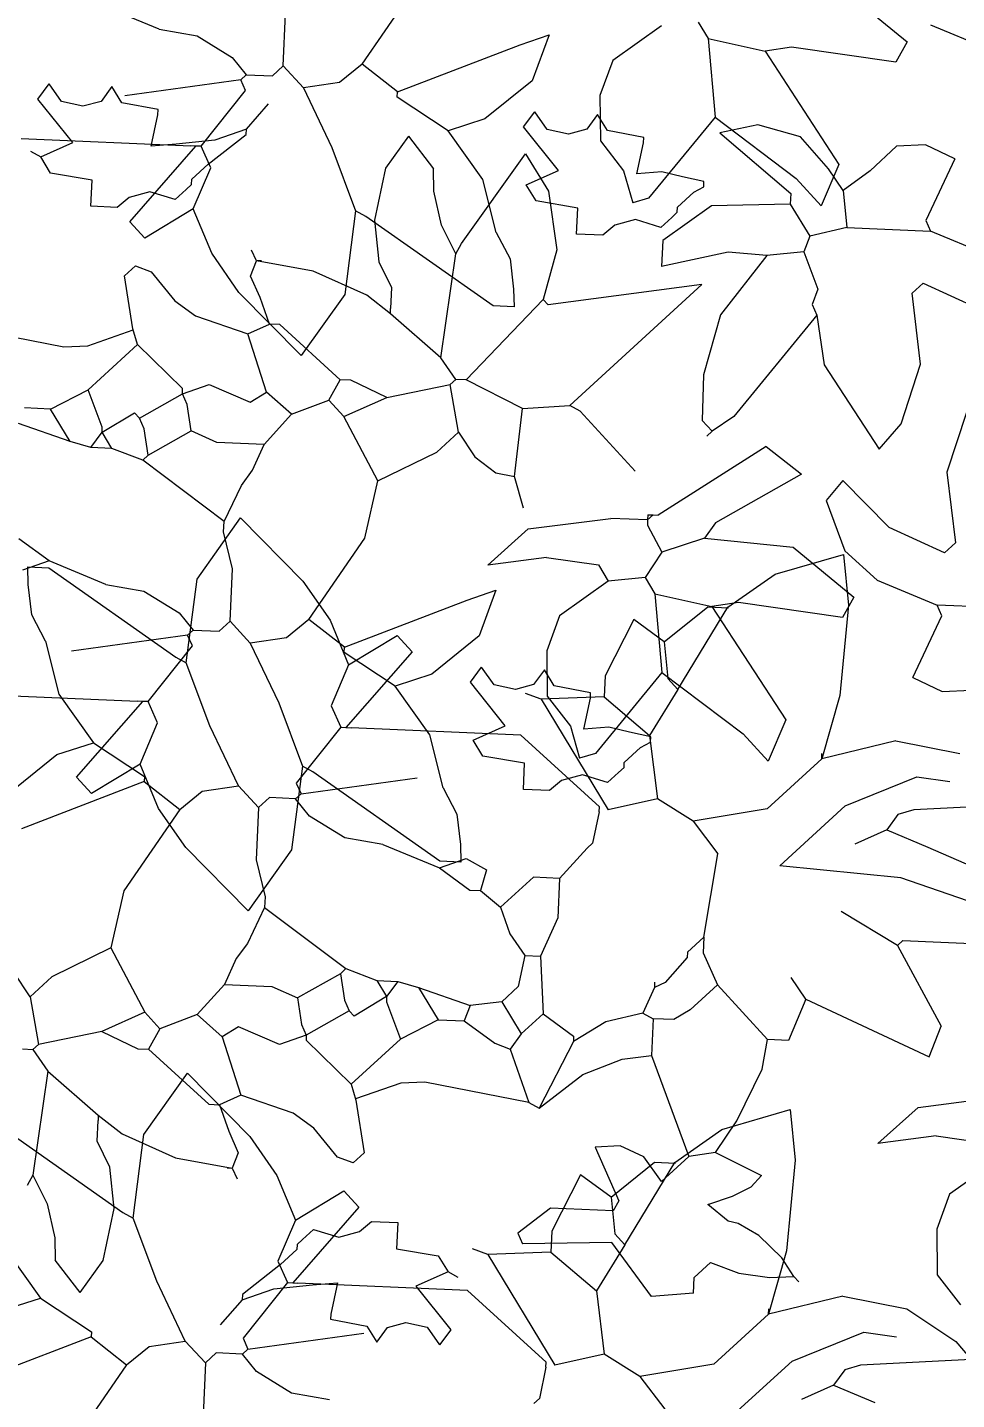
# Model space of a CAD drawing. Header units: centimetres. Extents: x 5667 to 17750, y 274 to 6203.
# Drawn here: x 5809.3 to 5866, y 4581.5 to 4665.2 of the extents above; entities that cross this region are included whole.
import ezdxf

# ---------------------------------------------------------------- set-up
doc = ezdxf.new("R2010")
doc.units = ezdxf.units.CM
doc.header["$MEASUREMENT"] = 0
doc.layers.get('0').update_dxf_attribs({"lineweight": 18})
doc.layers.add('G-ANNO-DIM', color=3, linetype='Continuous', lineweight=9)
doc.layers.add('G-HEDGE', color=104, linetype='Continuous', lineweight=9)
doc.styles.add('ARIAL', font='arial.ttf')
doc.dimstyles.new('TICK_36', dxfattribs={"dimtxt": 10, "dimasz": 3.6, "dimexe": 1.8, "dimexo": 1.2, "dimgap": 1.8, "dimtad": 0, "dimdec": 0, "dimzin": 0, "dimdsep": 46, "dimtxsty": 'ARIAL', "dimblk": 'OBLIQUE', "dimcen": 1.8, "dimdle": 1.8, "dimclrd": 256, "dimclrt": 256, "dimadec": 0, "dimazin": 0, "dimtfac": 1, "dimtdec": 0, "dimtmove": 1, "dimatfit": 3, "dimldrblk": 'OPEN90', "dimfxl": 1, "dimtolj": 1, "dimtzin": 0, "dimarcsym": 0})

# ---------------------------------------------------------------- blocks, each defined once
blk = doc.blocks.new('_Oblique')
at = {"color": 0, "linetype": 'ByBlock', "lineweight": -2}
blk.add_line((-0.5, -0.5), (0.5, 0.5), dxfattribs=at)
blk = doc.blocks.new('*D33')
at = {"layer": 'Defpoints', "color": 0, "transparency": 16777216}
for p in [(6061.601, 4710.484), (5687.774, 4485.199), (6061.11, 4485.199)]:
    blk.add_point(p, dxfattribs=at)
at = {"layer": 'G-ANNO-DIM', "lineweight": -2, "transparency": 16777216}
for p, q in [((5687.774, 4712.284), (5687.774, 4610.812)), ((5687.774, 4483.399), (5687.774, 4584.872))]:
    blk.add_line(p, q, dxfattribs=at)
at = {"layer": 'G-ANNO-DIM', "color": 0, "lineweight": -2, "transparency": 16777216}
for p, q in [((6060.401, 4710.484), (5685.974, 4710.484)), ((6059.91, 4485.199), (5685.974, 4485.199))]:
    blk.add_line(p, q, dxfattribs=at)
at = {"layer": 'G-ANNO-DIM', "lineweight": -2, "transparency": 16777216, "xscale": 3.6, "yscale": 3.6, "zscale": 3.6}
for p, rotation in [((5687.774, 4710.484), 90), ((5687.774, 4485.199), 270)]:
    blk.add_blockref('_Oblique', p, dxfattribs=dict(at, rotation=rotation))
at = {"layer": 'G-ANNO-DIM', "transparency": 16777216, "insert": (5687.774, 4597.842), "char_height": 10, "attachment_point": 5, "rotation": 90, "style": 'ARIAL'}
blk.add_mtext('\\A1;225', dxfattribs=at)
blk = doc.blocks.new('_Open90')
at = {"color": 0, "linetype": 'ByBlock', "lineweight": -2}
for p, q in [((-0.5, 0.5), (0, 0)), ((0, 0), (-1, 0)), ((0, 0), (-0.5, -0.5))]:
    blk.add_line(p, q, dxfattribs=at)
blk = doc.blocks.new('*D34')
at = {"layer": 'Defpoints', "color": 0, "transparency": 16777216}
for p in [(5716.472, 4695.199), (6061.568, 4695.199), (6061.11, 4485.199)]:
    blk.add_point(p, dxfattribs=at)
at = {"layer": 'G-ANNO-DIM', "lineweight": -2, "transparency": 16777216}
for p, q in [((5716.472, 4696.999), (5716.472, 4603.114)), ((5716.472, 4483.399), (5716.472, 4577.284))]:
    blk.add_line(p, q, dxfattribs=at)
at = {"layer": 'G-ANNO-DIM', "color": 0, "lineweight": -2, "transparency": 16777216}
for p, q in [((6060.368, 4695.199), (5714.672, 4695.199)), ((6059.91, 4485.199), (5714.672, 4485.199))]:
    blk.add_line(p, q, dxfattribs=at)
at = {"layer": 'G-ANNO-DIM', "lineweight": -2, "transparency": 16777216, "xscale": 3.6, "yscale": 3.6, "zscale": 3.6}
for p, rotation in [((5716.472, 4695.199), 90), ((5716.472, 4485.199), 270)]:
    blk.add_blockref('_Oblique', p, dxfattribs=dict(at, rotation=rotation))
at = {"layer": 'G-ANNO-DIM', "transparency": 16777216, "insert": (5716.472, 4590.199), "char_height": 10, "attachment_point": 5, "rotation": 90, "style": 'ARIAL'}
blk.add_mtext('\\A1;210', dxfattribs=at)

msp = doc.modelspace()

# ---------------------------------------------------------------- linework, layer by layer
at = {"layer": 'G-HEDGE'}
for p, q in [((5829.728, 4662.94), (5833.141, 4667.904)), ((5859.252, 4667.342), (5862.955, 4664.304)), ((5817.356, 4665.076), (5813.903, 4666.506)), ((5824.929, 4662.829), (5825.068, 4666.019)), ((5850.223, 4665.499), (5850.819, 4664.514)), ((5817.356, 4665.076), (5819.675, 4664.67)), ((5819.675, 4664.67), (5821.819, 4663.346)), ((5839.367, 4664.117), (5841.126, 4664.733)), ((5841.126, 4664.733), (5840.104, 4661.934)), ((5847.976, 4665.277), (5845.007, 4663.169)), ((5864.373, 4665.343), (5868.017, 4663.817)), ((5831.892, 4661.247), (5839.367, 4664.117)), ((5850.819, 4664.514), (5854.3, 4663.723)), ((5850.819, 4664.514), (5851.248, 4659.701)), ((5855.909, 4663.972), (5854.3, 4663.723)), ((5854.3, 4663.723), (5858.793, 4656.815)), ((5862.262, 4663.056), (5855.909, 4663.972)), ((5862.955, 4664.304), (5862.262, 4663.056)), ((5821.819, 4663.346), (5822.668, 4662.289)), ((5829.728, 4662.94), (5828.358, 4661.831)), ((5831.892, 4661.247), (5829.728, 4662.94)), ((5845.007, 4663.169), (5844.232, 4661.03)), ((5822.335, 4661.983), (5822.668, 4662.289)), ((5822.668, 4662.289), (5824.263, 4662.219)), ((5824.263, 4662.219), (5824.929, 4662.829)), ((5826.15, 4661.497), (5824.929, 4662.829)), ((5809.972, 4660.806), (5810.651, 4661.736)), ((5811.413, 4660.658), (5810.651, 4661.736)), ((5814.479, 4661.569), (5813.816, 4660.668)), ((5815.076, 4660.584), (5814.479, 4661.569)), ((5822.335, 4661.983), (5815.261, 4661.013)), ((5819.921, 4657.933), (5822.626, 4661.331)), ((5822.626, 4661.331), (5822.335, 4661.983)), ((5828.358, 4661.831), (5826.15, 4661.497)), ((5826.15, 4661.497), (5827.891, 4657.854)), ((5831.878, 4660.928), (5831.892, 4661.247)), ((5840.104, 4661.934), (5837.213, 4659.6)), ((5812.093, 4658.157), (5809.972, 4660.806)), ((5812.711, 4660.373), (5811.413, 4660.658)), ((5813.816, 4660.668), (5812.711, 4660.373)), ((5817.294, 4660.168), (5815.076, 4660.584)), ((5822.676, 4658.974), (5824.021, 4660.513)), ((5834.984, 4658.875), (5831.878, 4660.928)), ((5844.232, 4661.03), (5844.258, 4658.261)), ((5816.878, 4657.948), (5817.281, 4659.848)), ((5817.281, 4659.848), (5817.294, 4660.168)), ((5837.213, 4659.6), (5834.984, 4658.875)), ((5839.576, 4659.11), (5840.255, 4660.039)), ((5841.017, 4658.961), (5840.255, 4660.039)), ((5844.083, 4659.872), (5843.42, 4658.971)), ((5844.68, 4658.887), (5844.083, 4659.872)), ((5851.248, 4659.701), (5847.197, 4654.763)), ((5851.248, 4659.701), (5856.2, 4655.969)), ((5822.676, 4658.974), (5820.756, 4658.306)), ((5822.662, 4658.655), (5822.676, 4658.974)), ((5837.092, 4655.907), (5834.984, 4658.875)), ((5841.697, 4656.46), (5839.576, 4659.11)), ((5842.315, 4658.676), (5841.017, 4658.961)), ((5843.42, 4658.971), (5842.315, 4658.676)), ((5846.898, 4658.471), (5844.68, 4658.887)), ((5853.847, 4659.236), (5851.542, 4658.756)), ((5851.542, 4658.756), (5855.855, 4655.053)), ((5856.457, 4658.508), (5853.847, 4659.236)), ((5808.948, 4658.412), (5819.283, 4657.961)), ((5810.137, 4657.283), (5812.093, 4658.157)), ((5815.565, 4653.329), (5819.602, 4657.947)), ((5818.398, 4658.066), (5816.878, 4657.948)), ((5820.756, 4658.306), (5818.398, 4658.066)), ((5819.602, 4657.947), (5819.283, 4657.961)), ((5819.921, 4657.933), (5819.602, 4657.947)), ((5820.504, 4656.63), (5819.921, 4657.933)), ((5820.346, 4656.838), (5822.662, 4658.655)), ((5832.565, 4658.543), (5831.165, 4656.594)), ((5832.565, 4658.543), (5834.077, 4656.56)), ((5844.258, 4658.261), (5845.672, 4656.428)), ((5846.482, 4656.251), (5846.885, 4658.151)), ((5846.885, 4658.151), (5846.898, 4658.471)), ((5858.158, 4656.55), (5856.457, 4658.508)), ((5862.303, 4657.945), (5860.709, 4656.438)), ((5864.068, 4658.022), (5862.303, 4657.945)), ((5865.856, 4657.173), (5864.068, 4658.022)), ((5809.513, 4657.631), (5810.137, 4657.283)), ((5810.734, 4656.298), (5810.137, 4657.283)), ((5827.891, 4657.854), (5829.338, 4654.007)), ((5835.796, 4652.01), (5839.686, 4657.483)), ((5839.686, 4657.483), (5841.095, 4655.188)), ((5865.856, 4657.173), (5864.094, 4653.414)), ((5813.272, 4655.868), (5810.734, 4656.298)), ((5819.347, 4655.923), (5820.346, 4656.838)), ((5819.435, 4654.119), (5820.504, 4656.63)), ((5831.165, 4656.594), (5830.481, 4653.42)), ((5834.107, 4655.207), (5834.077, 4656.56)), ((5839.741, 4655.586), (5841.697, 4656.46)), ((5845.672, 4656.428), (5846.226, 4654.486)), ((5848.002, 4656.369), (5846.482, 4656.251)), ((5849.269, 4656.064), (5848.002, 4656.369)), ((5858.793, 4656.815), (5857.724, 4654.304)), ((5859.059, 4655.232), (5858.158, 4656.55)), ((5860.709, 4656.438), (5859.059, 4655.232)), ((5813.202, 4654.273), (5813.272, 4655.868)), ((5819, 4655.299), (5819.333, 4655.604)), ((5819.333, 4655.604), (5819.347, 4655.923)), ((5837.91, 4652.674), (5837.092, 4655.907)), ((5840.338, 4654.601), (5839.741, 4655.586)), ((5850.566, 4655.78), (5849.269, 4656.064)), ((5849.95, 4655.141), (5850.552, 4655.461)), ((5850.552, 4655.461), (5850.566, 4655.78)), ((5856.2, 4655.969), (5857.724, 4654.304)), ((5815.526, 4654.816), (5814.797, 4654.203)), ((5816.797, 4655.161), (5815.526, 4654.816)), ((5818.335, 4654.689), (5816.797, 4655.161)), ((5819, 4655.299), (5818.335, 4654.689)), ((5834.563, 4653.128), (5834.107, 4655.207)), ((5842.876, 4654.171), (5840.338, 4654.601)), ((5841.095, 4655.188), (5841.595, 4651.62)), ((5847.197, 4654.763), (5846.226, 4654.486)), ((5848.951, 4654.226), (5849.95, 4655.141)), ((5855.855, 4655.053), (5855.827, 4654.414)), ((5859.059, 4655.232), (5859.281, 4652.986)), ((5814.797, 4654.203), (5813.202, 4654.273)), ((5819.435, 4654.119), (5816.481, 4652.33)), ((5820.565, 4651.408), (5819.435, 4654.119)), ((5829.338, 4654.007), (5828.675, 4648.901)), ((5829.963, 4653.66), (5829.338, 4654.007)), ((5842.806, 4652.576), (5842.876, 4654.171)), ((5851.028, 4654.304), (5848.059, 4652.196)), ((5848.604, 4653.602), (5848.937, 4653.907)), ((5848.937, 4653.907), (5848.951, 4654.226)), ((5855.827, 4654.414), (5851.028, 4654.304)), ((5855.827, 4654.414), (5857.02, 4652.445)), ((5816.481, 4652.33), (5815.565, 4653.329)), ((5837.714, 4648.209), (5829.963, 4653.66)), ((5830.481, 4653.42), (5830.753, 4650.892)), ((5835.45, 4651.385), (5834.563, 4653.128)), ((5845.13, 4653.119), (5844.401, 4652.507)), ((5846.401, 4653.464), (5845.13, 4653.119)), ((5847.939, 4652.992), (5846.401, 4653.464)), ((5848.604, 4653.602), (5847.939, 4652.992)), ((5859.281, 4652.986), (5857.02, 4652.445)), ((5859.281, 4652.986), (5864.384, 4652.763)), ((5864.094, 4653.414), (5864.384, 4652.763)), ((5835.45, 4651.385), (5835.796, 4652.01)), ((5837.91, 4652.674), (5838.75, 4651.076)), ((5844.401, 4652.507), (5842.806, 4652.576)), ((5848.059, 4652.196), (5847.99, 4650.601)), ((5857.02, 4652.445), (5856.659, 4651.502)), ((5868.028, 4651.238), (5864.384, 4652.763)), ((5822.222, 4649.029), (5820.565, 4651.408)), ((5823.285, 4650.957), (5822.995, 4651.609)), ((5834.533, 4645.033), (5835.45, 4651.385)), ((5841.595, 4651.62), (5840.761, 4648.597)), ((5852.041, 4651.473), (5847.99, 4650.601)), ((5854.412, 4651.28), (5851.581, 4647.65)), ((5854.412, 4651.28), (5852.041, 4651.473)), ((5856.659, 4651.502), (5854.412, 4651.28)), ((5856.659, 4651.502), (5857.518, 4649.227)), ((5815.255, 4650.029), (5815.92, 4650.639)), ((5815.92, 4650.639), (5816.863, 4650.278)), ((5822.925, 4650.014), (5823.285, 4650.957)), ((5823.604, 4650.943), (5823.285, 4650.957)), ((5826.742, 4650.323), (5823.285, 4650.957)), ((5830.753, 4650.892), (5831.524, 4649.319)), ((5838.75, 4651.076), (5838.962, 4649.222)), ((5815.753, 4646.811), (5815.255, 4650.029)), ((5816.863, 4650.278), (5818.309, 4648.517)), ((5823.507, 4648.71), (5822.925, 4650.014)), ((5830.009, 4648.865), (5826.742, 4650.323)), ((5863.927, 4649.586), (5863.26, 4648.977)), ((5863.927, 4649.587), (5867.302, 4648.04)), ((5826.017, 4645.173), (5822.222, 4649.029)), ((5824.076, 4647.087), (5823.507, 4648.71)), ((5828.675, 4648.901), (5826.017, 4645.173)), ((5831.455, 4647.724), (5830.009, 4648.865)), ((5831.524, 4649.319), (5831.469, 4648.044)), ((5838.962, 4649.222), (5838.991, 4648.153)), ((5850.434, 4649.499), (5841.067, 4648.264)), ((5842.397, 4642.133), (5850.434, 4649.499)), ((5857.518, 4649.227), (5857.158, 4648.284)), ((5863.779, 4644.658), (5863.26, 4648.977)), ((5818.309, 4648.517), (5819.58, 4647.604)), ((5831.455, 4647.724), (5831.469, 4648.044)), ((5836.073, 4643.687), (5840.761, 4648.597)), ((5838.991, 4648.153), (5837.714, 4648.209)), ((5841.067, 4648.264), (5840.761, 4648.597)), ((5857.158, 4648.284), (5857.449, 4647.632)), ((5819.58, 4647.604), (5822.772, 4646.505)), ((5822.772, 4646.505), (5824.076, 4647.087)), ((5824.714, 4647.059), (5824.076, 4647.087)), ((5828.403, 4643.702), (5824.714, 4647.059)), ((5834.533, 4645.033), (5831.455, 4647.724)), ((5851.581, 4647.65), (5850.541, 4644.005)), ((5857.449, 4647.632), (5852.385, 4641.46)), ((5857.449, 4647.631), (5857.906, 4644.606)), ((5805.212, 4646.95), (5811.551, 4645.715)), ((5813.003, 4645.774), (5815.775, 4646.74)), ((5816.031, 4645.84), (5815.753, 4646.811)), ((5823.895, 4642.94), (5822.772, 4646.505)), ((5811.551, 4645.715), (5813.003, 4645.774)), ((5813.035, 4643.094), (5816.031, 4645.84)), ((5818.791, 4643.163), (5816.031, 4645.84)), ((5835.435, 4643.715), (5834.533, 4645.033)), ((5857.906, 4644.606), (5861.248, 4639.475)), ((5862.594, 4641.015), (5863.779, 4644.658)), ((5827.709, 4642.454), (5828.403, 4643.702)), ((5829.04, 4643.675), (5828.403, 4643.702)), ((5831.232, 4642.62), (5829.04, 4643.675)), ((5835.102, 4643.41), (5835.435, 4643.715)), ((5836.073, 4643.687), (5835.435, 4643.715)), ((5839.512, 4641.94), (5836.073, 4643.687)), ((5850.541, 4644.005), (5850.457, 4641.225)), ((5810.746, 4641.915), (5813.035, 4643.094)), ((5813.895, 4640.819), (5813.035, 4643.094)), ((5816.155, 4641.36), (5818.777, 4642.844)), ((5818.777, 4642.844), (5820.399, 4643.412)), ((5818.777, 4642.844), (5818.791, 4643.163)), ((5819.068, 4642.192), (5818.777, 4642.844)), ((5820.399, 4643.412), (5822.91, 4642.343)), ((5822.91, 4642.343), (5823.895, 4642.94)), ((5825.435, 4641.595), (5823.895, 4642.94)), ((5831.232, 4642.62), (5835.102, 4643.41)), ((5835.614, 4640.511), (5835.102, 4643.41)), ((5810.746, 4641.915), (5809.151, 4641.984)), ((5819.317, 4640.582), (5819.068, 4642.192)), ((5825.435, 4641.595), (5827.709, 4642.454)), ((5828.624, 4641.456), (5827.709, 4642.454)), ((5828.624, 4641.456), (5831.232, 4642.62)), ((5839.512, 4641.94), (5842.397, 4642.133)), ((5843.022, 4641.787), (5842.397, 4642.133)), ((5811.939, 4639.945), (5810.746, 4641.915)), ((5813.881, 4640.5), (5815.85, 4641.692)), ((5815.85, 4641.692), (5816.155, 4641.36)), ((5816.446, 4640.708), (5816.155, 4641.36)), ((5823.756, 4639.75), (5825.435, 4641.595)), ((5830.69, 4637.53), (5828.624, 4641.456)), ((5839.013, 4637.806), (5839.512, 4641.94)), ((5846.378, 4638.124), (5843.022, 4641.787)), ((5850.457, 4641.225), (5851.068, 4640.558)), ((5852.385, 4641.46), (5851.068, 4640.558)), ((5866.566, 4641.71), (5865.381, 4638.067)), ((5811.939, 4639.945), (5808.79, 4641.041)), ((5813.201, 4639.571), (5813.881, 4640.5)), ((5813.881, 4640.5), (5813.895, 4640.819)), ((5814.476, 4639.515), (5813.881, 4640.5)), ((5816.696, 4639.099), (5816.446, 4640.708)), ((5816.696, 4639.099), (5819.317, 4640.582)), ((5820.885, 4639.875), (5819.317, 4640.582)), ((5834.283, 4639.291), (5835.614, 4640.511)), ((5835.614, 4640.511), (5836.605, 4639.006)), ((5851.068, 4640.558), (5850.735, 4640.254)), ((5861.249, 4639.476), (5862.594, 4641.015)), ((5813.201, 4639.571), (5811.939, 4639.945)), ((5814.476, 4639.515), (5813.201, 4639.571)), ((5816.363, 4638.793), (5814.476, 4639.515)), ((5823.756, 4639.75), (5820.885, 4639.875)), ((5823.048, 4638.183), (5823.756, 4639.75)), ((5854.361, 4639.631), (5847.787, 4635.444)), ((5854.361, 4639.631), (5856.525, 4637.939)), ((5816.363, 4638.793), (5816.696, 4639.099)), ((5821.314, 4635.062), (5816.363, 4638.793)), ((5830.69, 4637.53), (5834.283, 4639.291)), ((5836.605, 4639.006), (5837.884, 4638.028)), ((5822.369, 4637.253), (5823.048, 4638.183)), ((5837.884, 4638.028), (5839.013, 4637.806)), ((5839.567, 4635.864), (5839.013, 4637.806)), ((5856.525, 4637.939), (5851.281, 4634.971)), ((5865.381, 4638.067), (5865.9, 4633.748)), ((5821.314, 4635.062), (5822.369, 4637.253)), ((5829.9, 4634.049), (5830.69, 4637.53)), ((5859.034, 4637.564), (5858.021, 4636.33)), ((5861.858, 4634.684), (5859.034, 4637.564)), ((5858.021, 4636.33), (5859.154, 4633.265)), ((5847.148, 4635.471), (5847.134, 4635.152)), ((5847.467, 4635.457), (5847.134, 4635.152)), ((5847.148, 4635.471), (5847.467, 4635.457)), ((5847.467, 4635.457), (5847.787, 4635.444)), ((5819.671, 4631.544), (5822.328, 4635.272)), ((5821.287, 4634.424), (5821.314, 4635.062)), ((5822.328, 4635.272), (5826.123, 4631.416)), ((5837.403, 4632.405), (5839.847, 4634.605)), ((5839.847, 4634.605), (5844.902, 4635.249)), ((5847.134, 4635.152), (5844.902, 4635.249)), ((5847.134, 4635.152), (5847.121, 4634.833)), ((5847.121, 4634.833), (5848.008, 4633.196)), ((5851.281, 4634.971), (5850.602, 4634.042)), ((5865.233, 4633.138), (5861.858, 4634.684)), ((5810.662, 4632.65), (5808.803, 4634.01)), ((5821.827, 4632.164), (5821.287, 4634.424)), ((5826.487, 4629.084), (5829.9, 4634.049)), ((5850.602, 4634.042), (5848.008, 4633.196)), ((5850.602, 4634.042), (5856.011, 4633.487)), ((5865.233, 4633.139), (5865.9, 4633.748)), ((5840.962, 4632.865), (5837.403, 4632.405)), ((5840.962, 4632.865), (5844.138, 4632.406)), ((5848.008, 4633.196), (5846.981, 4631.643)), ((5854.909, 4631.853), (5859.071, 4633.055)), ((5856.011, 4633.487), (5859.714, 4630.449)), ((5859.071, 4633.055), (5859.377, 4629.966)), ((5859.154, 4633.265), (5861.132, 4631.487)), ((5810.662, 4632.65), (5809.039, 4632.082)), ((5809.354, 4632.292), (5810.631, 4632.236)), ((5809.383, 4631.224), (5809.354, 4632.292)), ((5810.631, 4632.236), (5818.383, 4626.785)), ((5814.115, 4631.221), (5810.662, 4632.65)), ((5821.687, 4628.973), (5821.827, 4632.164)), ((5844.138, 4632.406), (5844.735, 4631.421)), ((5809.596, 4629.369), (5809.383, 4631.224)), ((5814.115, 4631.221), (5816.434, 4630.814)), ((5819.007, 4626.439), (5819.671, 4631.544)), ((5826.123, 4631.416), (5827.781, 4629.038)), ((5844.735, 4631.421), (5841.766, 4629.313)), ((5846.981, 4631.643), (5844.735, 4631.421)), ((5846.981, 4631.643), (5847.578, 4630.658)), ((5852.032, 4629.825), (5854.909, 4631.853)), ((5861.132, 4631.487), (5864.776, 4629.962)), ((5816.434, 4630.814), (5818.578, 4629.49)), ((5828.651, 4627.391), (5836.126, 4630.261)), ((5836.126, 4630.261), (5837.885, 4630.877)), ((5837.885, 4630.877), (5836.863, 4628.078)), ((5847.578, 4630.658), (5851.059, 4629.867)), ((5847.578, 4630.658), (5848.007, 4625.845)), ((5859.714, 4630.449), (5859.021, 4629.201)), ((5818.578, 4629.49), (5819.427, 4628.433)), ((5848.148, 4627.724), (5850.798, 4629.847)), ((5848.98, 4624.811), (5852.032, 4629.825)), ((5850.798, 4629.847), (5852.074, 4629.791)), ((5852.668, 4630.116), (5851.059, 4629.867)), ((5851.059, 4629.867), (5855.552, 4622.959)), ((5859.021, 4629.201), (5852.668, 4630.116)), ((5859.377, 4629.966), (5858.843, 4624.454)), ((5865.067, 4629.31), (5864.776, 4629.962)), ((5869.879, 4629.739), (5864.776, 4629.962)), ((5810.436, 4627.771), (5809.596, 4629.369)), ((5821.022, 4628.363), (5821.687, 4628.973)), ((5822.909, 4627.641), (5821.687, 4628.973)), ((5826.487, 4629.084), (5825.117, 4627.975)), ((5828.651, 4627.391), (5826.487, 4629.084)), ((5827.781, 4629.038), (5828.91, 4626.326)), ((5841.766, 4629.313), (5840.991, 4627.174)), ((5846.29, 4629.084), (5844.541, 4625.645)), ((5848.148, 4627.724), (5846.29, 4629.084)), ((5863.304, 4625.552), (5865.067, 4629.31)), ((5810.436, 4627.771), (5811.254, 4624.539)), ((5819.094, 4628.127), (5812.02, 4627.157)), ((5819.094, 4628.127), (5819.427, 4628.433)), ((5819.385, 4627.476), (5819.094, 4628.127)), ((5819.427, 4628.433), (5821.022, 4628.363)), ((5825.117, 4627.975), (5822.909, 4627.641)), ((5828.91, 4626.326), (5831.865, 4628.115)), ((5831.865, 4628.115), (5832.78, 4627.116)), ((5836.863, 4628.078), (5833.972, 4625.744)), ((5816.68, 4624.078), (5819.385, 4627.476)), ((5822.909, 4627.641), (5824.65, 4623.998)), ((5828.637, 4627.072), (5828.651, 4627.391)), ((5831.743, 4625.019), (5828.637, 4627.072)), ((5832.78, 4627.116), (5828.743, 4622.498)), ((5840.991, 4627.174), (5841.017, 4624.406)), ((5848.148, 4627.724), (5848.369, 4625.478)), ((5818.383, 4626.785), (5819.007, 4626.439)), ((5820.455, 4622.592), (5819.007, 4626.439)), ((5828.91, 4626.326), (5827.842, 4623.815)), ((5836.335, 4625.254), (5837.014, 4626.183)), ((5837.776, 4625.106), (5837.014, 4626.183)), ((5833.972, 4625.744), (5831.743, 4625.019)), ((5838.456, 4622.604), (5836.335, 4625.254)), ((5840.842, 4626.016), (5840.179, 4625.115)), ((5841.439, 4625.031), (5840.842, 4626.016)), ((5848.007, 4625.845), (5843.956, 4620.908)), ((5844.541, 4625.645), (5844.486, 4624.369)), ((5848.007, 4625.845), (5852.959, 4622.113)), ((5848.369, 4625.478), (5848.98, 4624.811)), ((5863.304, 4625.552), (5865.092, 4624.703)), ((5805.707, 4624.556), (5816.042, 4624.105)), ((5811.254, 4624.539), (5813.361, 4621.57)), ((5833.851, 4622.051), (5831.743, 4625.019)), ((5839.074, 4624.82), (5837.776, 4625.106)), ((5840.179, 4625.115), (5839.074, 4624.82)), ((5840.644, 4624.216), (5839.7, 4624.577)), ((5841.017, 4624.406), (5842.431, 4622.572)), ((5843.657, 4624.615), (5841.439, 4625.031)), ((5843.643, 4624.296), (5843.657, 4624.615)), ((5848.98, 4624.811), (5847.259, 4622.01)), ((5858.843, 4624.454), (5857.745, 4620.594)), ((5865.092, 4624.703), (5866.857, 4624.78)), ((5812.324, 4619.473), (5816.361, 4624.092)), ((5816.361, 4624.092), (5816.042, 4624.105)), ((5816.68, 4624.078), (5816.361, 4624.092)), ((5817.262, 4622.774), (5816.68, 4624.078)), ((5824.65, 4623.998), (5826.097, 4620.151)), ((5827.842, 4623.815), (5828.424, 4622.512)), ((5844.486, 4624.369), (5840.644, 4624.216)), ((5840.644, 4624.216), (5844.728, 4617.474)), ((5843.241, 4622.396), (5843.643, 4624.296)), ((5844.486, 4624.369), (5847.259, 4622.01)), ((5816.194, 4620.263), (5817.262, 4622.774)), ((5855.552, 4622.959), (5854.483, 4620.449)), ((5822.196, 4618.948), (5820.455, 4622.592)), ((5828.424, 4622.512), (5825.719, 4619.114)), ((5828.424, 4622.512), (5828.743, 4622.498)), ((5828.743, 4622.498), (5829.062, 4622.484)), ((5839.398, 4622.033), (5829.062, 4622.484)), ((5834.669, 4618.818), (5833.851, 4622.051)), ((5836.5, 4621.731), (5838.456, 4622.604)), ((5844.194, 4617.67), (5839.398, 4622.033)), ((5842.431, 4622.572), (5842.985, 4620.631)), ((5844.761, 4622.513), (5843.241, 4622.396)), ((5846.028, 4622.208), (5844.761, 4622.513)), ((5847.325, 4621.925), (5846.028, 4622.208)), ((5847.259, 4622.01), (5847.731, 4618.154)), ((5847.311, 4621.605), (5847.325, 4621.925)), ((5852.959, 4622.113), (5854.483, 4620.449)), ((5811.132, 4620.845), (5813.361, 4621.57)), ((5813.361, 4621.57), (5816.467, 4619.517)), ((5837.097, 4620.746), (5836.5, 4621.731)), ((5845.71, 4620.37), (5846.709, 4621.285)), ((5846.709, 4621.285), (5847.311, 4621.605)), ((5862.267, 4621.676), (5857.745, 4620.594)), ((5862.267, 4621.676), (5866.173, 4620.906)), ((5808.242, 4618.511), (5811.132, 4620.845)), ((5816.194, 4620.263), (5813.24, 4618.475)), ((5817.324, 4617.552), (5816.194, 4620.263)), ((5839.635, 4620.316), (5837.097, 4620.746)), ((5839.565, 4618.72), (5839.635, 4620.316)), ((5843.956, 4620.908), (5842.985, 4620.631)), ((5845.696, 4620.051), (5845.71, 4620.37)), ((5857.745, 4620.594), (5854.416, 4617.543)), ((5857.745, 4620.594), (5857.759, 4620.914)), ((5813.24, 4618.475), (5812.324, 4619.473)), ((5816.467, 4619.517), (5816.454, 4619.198)), ((5826.097, 4620.151), (5825.434, 4615.046)), ((5826.01, 4618.462), (5833.084, 4619.432)), ((5826.722, 4619.804), (5826.097, 4620.151)), ((5834.473, 4614.353), (5826.722, 4619.804)), ((5843.16, 4619.608), (5841.889, 4619.264)), ((5844.698, 4619.136), (5843.16, 4619.608)), ((5845.363, 4619.747), (5844.698, 4619.136)), ((5845.363, 4619.747), (5845.696, 4620.051)), ((5859.183, 4617.714), (5863.552, 4619.499)), ((5863.552, 4619.499), (5865.555, 4619.207)), ((5816.454, 4619.198), (5808.978, 4616.328)), ((5816.454, 4619.198), (5818.618, 4617.506)), ((5818.618, 4617.506), (5819.988, 4618.614)), ((5819.988, 4618.614), (5822.196, 4618.948)), ((5822.196, 4618.948), (5823.417, 4617.617)), ((5825.719, 4619.114), (5826.01, 4618.462)), ((5834.669, 4618.818), (5835.509, 4617.22)), ((5841.16, 4618.651), (5839.565, 4618.72)), ((5841.889, 4619.264), (5841.16, 4618.651)), ((5824.082, 4618.226), (5823.417, 4617.617)), ((5825.677, 4618.157), (5824.082, 4618.226)), ((5826.01, 4618.462), (5825.677, 4618.157)), ((5826.526, 4617.099), (5825.677, 4618.157)), ((5847.731, 4618.154), (5844.728, 4617.474)), ((5849.908, 4616.781), (5847.731, 4618.154)), ((5855.188, 4614.073), (5859.183, 4617.714)), ((5870.089, 4617.819), (5863.362, 4617.473)), ((5818.618, 4617.506), (5815.204, 4612.541)), ((5818.981, 4615.173), (5817.324, 4617.552)), ((5823.417, 4617.617), (5823.278, 4614.426)), ((5828.67, 4615.776), (5826.526, 4617.099)), ((5835.509, 4617.22), (5835.721, 4615.366)), ((5844.18, 4617.35), (5843.777, 4615.45)), ((5844.18, 4617.35), (5844.194, 4617.67)), ((5854.416, 4617.543), (5849.908, 4616.781)), ((5862.391, 4617.196), (5861.712, 4616.266)), ((5863.362, 4617.473), (5862.391, 4617.196)), ((5849.908, 4616.781), (5851.42, 4614.797)), ((5861.712, 4616.266), (5859.756, 4615.393)), ((5861.712, 4616.266), (5864.222, 4615.198)), ((5830.99, 4615.369), (5828.67, 4615.776)), ((5830.99, 4615.369), (5834.442, 4613.939)), ((5835.721, 4615.366), (5835.75, 4614.298)), ((5843.777, 4615.45), (5843.445, 4615.145)), ((5822.776, 4611.318), (5818.981, 4615.173)), ((5825.434, 4615.046), (5822.776, 4611.318)), ((5823.278, 4614.426), (5823.818, 4612.165)), ((5834.442, 4613.939), (5836.066, 4614.508)), ((5836.066, 4614.508), (5837.313, 4613.814)), ((5843.445, 4615.145), (5841.766, 4613.301)), ((5850.559, 4609.721), (5851.42, 4614.797)), ((5864.222, 4615.198), (5868.3, 4613.422)), ((5834.442, 4613.939), (5836.301, 4612.58)), ((5835.75, 4614.298), (5834.473, 4614.353)), ((5837.313, 4613.814), (5836.939, 4612.552)), ((5862.568, 4613.343), (5855.188, 4614.073)), ((5840.171, 4613.37), (5838.173, 4611.539)), ((5841.766, 4613.301), (5840.171, 4613.37)), ((5841.766, 4613.301), (5841.667, 4610.904)), ((5867.948, 4611.474), (5862.568, 4613.343)), ((5815.204, 4612.541), (5814.414, 4609.059)), ((5823.818, 4612.165), (5823.79, 4611.527)), ((5836.301, 4612.58), (5836.939, 4612.552)), ((5836.939, 4612.552), (5838.173, 4611.539)), ((5823.79, 4611.527), (5822.735, 4609.336)), ((5823.79, 4611.527), (5828.742, 4607.796)), ((5838.173, 4611.539), (5838.742, 4609.916)), ((5862.363, 4609.207), (5858.937, 4611.274)), ((5841.667, 4610.904), (5840.6, 4608.557)), ((5838.742, 4609.916), (5839.643, 4608.599)), ((5850.559, 4609.721), (5849.56, 4608.806)), ((5850.559, 4609.721), (5850.517, 4608.764)), ((5862.363, 4609.207), (5862.696, 4609.511)), ((5862.696, 4609.511), (5867.799, 4609.289)), ((5814.414, 4609.059), (5810.821, 4607.298)), ((5814.414, 4609.059), (5816.48, 4605.134)), ((5822.735, 4609.336), (5822.056, 4608.407)), ((5839.643, 4608.599), (5839.241, 4606.699)), ((5839.643, 4608.599), (5840.6, 4608.557)), ((5840.6, 4608.557), (5840.766, 4605.034)), ((5849.56, 4608.806), (5849.546, 4608.486)), ((5850.517, 4608.764), (5851.391, 4606.809)), ((5862.363, 4609.207), (5865.025, 4604.296)), ((5822.056, 4608.407), (5821.348, 4606.839)), ((5828.742, 4607.796), (5828.408, 4607.49)), ((5828.742, 4607.796), (5830.628, 4607.074)), ((5849.546, 4608.486), (5848.201, 4606.948)), ((5809.49, 4606.078), (5808.499, 4607.583)), ((5810.821, 4607.298), (5809.49, 4606.078)), ((5821.348, 4606.839), (5819.67, 4604.995)), ((5821.348, 4606.839), (5824.22, 4606.714)), ((5828.408, 4607.49), (5825.787, 4606.007)), ((5828.408, 4607.49), (5828.658, 4605.882)), ((5830.628, 4607.074), (5831.224, 4606.089)), ((5830.628, 4607.074), (5831.904, 4607.019)), ((5831.904, 4607.019), (5831.224, 4606.089)), ((5831.904, 4607.019), (5833.165, 4606.644)), ((5847.563, 4606.975), (5847.549, 4606.656)), ((5848.201, 4606.948), (5847.549, 4606.656)), ((5856.786, 4605.934), (5855.885, 4607.251)), ((5809.49, 4606.078), (5810.002, 4603.179)), ((5824.22, 4606.714), (5825.787, 4606.007)), ((5825.787, 4606.007), (5826.036, 4604.398)), ((5831.224, 4606.089), (5829.254, 4604.897)), ((5831.224, 4606.089), (5831.21, 4605.771)), ((5833.165, 4606.644), (5836.314, 4605.548)), ((5833.165, 4606.644), (5834.359, 4604.675)), ((5839.241, 4606.699), (5838.242, 4605.783)), ((5847.549, 4606.656), (5846.842, 4605.089)), ((5851.391, 4606.809), (5849.727, 4605.283)), ((5851.391, 4606.809), (5854.442, 4603.479)), ((5828.949, 4605.23), (5826.327, 4603.746)), ((5828.658, 4605.882), (5828.949, 4605.23)), ((5829.254, 4604.897), (5828.949, 4605.23)), ((5831.21, 4605.771), (5832.069, 4603.495)), ((5836.314, 4605.548), (5835.953, 4604.605)), ((5838.242, 4605.783), (5836.314, 4605.548)), ((5838.242, 4605.783), (5839.435, 4603.814)), ((5849.727, 4605.283), (5848.742, 4604.686)), ((5856.786, 4605.934), (5855.718, 4603.423)), ((5856.786, 4605.934), (5864.304, 4602.41)), ((5816.48, 4605.134), (5813.872, 4603.969)), ((5816.48, 4605.134), (5817.395, 4604.135)), ((5819.67, 4604.995), (5817.395, 4604.135)), ((5819.67, 4604.995), (5821.209, 4603.649)), ((5826.036, 4604.398), (5826.327, 4603.746)), ((5834.359, 4604.675), (5832.069, 4603.495)), ((5834.359, 4604.675), (5835.953, 4604.605)), ((5835.953, 4604.605), (5837.812, 4603.245)), ((5840.766, 4605.034), (5839.435, 4603.814)), ((5840.766, 4605.034), (5842.624, 4603.675)), ((5844.58, 4604.548), (5842.611, 4603.356)), ((5846.842, 4605.089), (5844.58, 4604.548)), ((5846.842, 4605.089), (5847.465, 4604.742)), ((5847.465, 4604.742), (5847.368, 4602.509)), ((5848.742, 4604.686), (5847.465, 4604.742)), ((5813.872, 4603.969), (5810.002, 4603.179)), ((5813.872, 4603.969), (5816.064, 4602.915)), ((5817.395, 4604.135), (5816.701, 4602.887)), ((5822.194, 4604.246), (5821.209, 4603.649)), ((5821.209, 4603.649), (5822.332, 4600.084)), ((5824.705, 4603.178), (5822.194, 4604.246)), ((5826.327, 4603.746), (5824.705, 4603.178)), ((5826.327, 4603.746), (5826.313, 4603.427)), ((5832.069, 4603.495), (5829.073, 4600.749)), ((5839.435, 4603.814), (5838.755, 4602.884)), ((5842.624, 4603.675), (5842.611, 4603.356)), ((5864.304, 4602.41), (5865.025, 4604.296)), ((5809.031, 4602.902), (5809.669, 4602.874)), ((5810.002, 4603.179), (5809.669, 4602.874)), ((5809.669, 4602.874), (5810.571, 4601.556)), ((5816.064, 4602.915), (5816.701, 4602.887)), ((5816.701, 4602.887), (5820.39, 4599.53)), ((5826.313, 4603.427), (5829.073, 4600.749)), ((5837.812, 4603.245), (5838.755, 4602.884)), ((5838.755, 4602.884), (5839.892, 4599.639)), ((5842.611, 4603.356), (5840.516, 4599.292)), ((5854.121, 4601.658), (5854.442, 4603.479)), ((5855.718, 4603.423), (5854.442, 4603.479)), ((5843.187, 4601.335), (5845.576, 4602.276)), ((5845.576, 4602.276), (5847.368, 4602.509)), ((5847.368, 4602.509), (5849.656, 4596.337)), ((5810.571, 4601.556), (5809.654, 4595.204)), ((5810.571, 4601.556), (5813.649, 4598.866)), ((5816.43, 4597.688), (5819.087, 4601.416)), ((5819.087, 4601.416), (5822.882, 4597.561)), ((5840.516, 4599.292), (5843.187, 4601.335)), ((5852.575, 4598.527), (5854.121, 4601.658)), ((5829.073, 4600.749), (5829.351, 4599.778)), ((5832.101, 4600.815), (5829.329, 4599.85)), ((5833.553, 4600.874), (5832.101, 4600.815)), ((5839.892, 4599.639), (5833.553, 4600.874)), ((5820.39, 4599.53), (5821.029, 4599.503)), ((5822.332, 4600.084), (5821.029, 4599.503)), ((5821.029, 4599.503), (5821.597, 4597.879)), ((5825.524, 4598.986), (5822.332, 4600.084)), ((5829.351, 4599.778), (5829.849, 4596.561)), ((5839.892, 4599.639), (5840.516, 4599.292)), ((5861.174, 4597.137), (5863.618, 4599.337)), ((5863.618, 4599.337), (5868.673, 4599.982)), ((5813.58, 4597.27), (5813.635, 4598.546)), ((5813.649, 4598.866), (5813.635, 4598.546)), ((5813.649, 4598.866), (5815.095, 4597.725)), ((5826.795, 4598.072), (5825.524, 4598.986)), ((5851.265, 4596.586), (5852.575, 4598.527)), ((5851.668, 4597.997), (5855.83, 4599.199)), ((5855.83, 4599.199), (5856.136, 4596.111)), ((5807.39, 4598.38), (5815.142, 4592.929)), ((5815.095, 4597.725), (5818.362, 4596.267)), ((5815.766, 4592.583), (5816.43, 4597.688)), ((5821.597, 4597.879), (5822.179, 4596.576)), ((5828.241, 4596.312), (5826.795, 4598.072)), ((5848.791, 4595.97), (5851.668, 4597.997)), ((5814.352, 4595.698), (5813.58, 4597.27)), ((5822.882, 4597.561), (5824.54, 4595.182)), ((5845.463, 4596.992), (5843.928, 4596.906)), ((5843.928, 4596.906), (5845.384, 4593.646)), ((5846.902, 4596.314), (5845.463, 4596.992)), ((5864.733, 4597.597), (5861.174, 4597.137)), ((5864.733, 4597.597), (5867.909, 4597.138)), ((5818.362, 4596.267), (5821.819, 4595.633)), ((5822.179, 4596.576), (5821.819, 4595.633)), ((5829.184, 4595.95), (5828.241, 4596.312)), ((5829.849, 4596.561), (5829.184, 4595.95)), ((5844.907, 4593.869), (5847.557, 4595.991)), ((5845.739, 4590.956), (5848.791, 4595.97)), ((5847.991, 4594.811), (5846.902, 4596.314)), ((5847.557, 4595.991), (5848.832, 4595.935)), ((5849.656, 4596.337), (5847.991, 4594.811)), ((5851.265, 4596.586), (5849.656, 4596.337)), ((5851.265, 4596.586), (5854.081, 4595.185)), ((5856.136, 4596.111), (5855.602, 4590.599)), ((5868.506, 4596.154), (5865.537, 4594.046)), ((5809.654, 4595.204), (5809.308, 4594.58)), ((5809.654, 4595.204), (5810.541, 4593.461)), ((5814.624, 4593.169), (5814.352, 4595.698)), ((5821.5, 4595.647), (5821.819, 4595.633)), ((5821.819, 4595.633), (5822.11, 4594.981)), ((5824.54, 4595.182), (5825.669, 4592.47)), ((5843.049, 4595.229), (5841.3, 4591.789)), ((5844.907, 4593.869), (5843.049, 4595.229)), ((5853.456, 4594.491), (5854.081, 4595.185)), ((5852.316, 4593.926), (5853.456, 4594.491)), ((5810.541, 4593.461), (5810.997, 4591.382)), ((5825.669, 4592.47), (5828.624, 4594.259)), ((5828.624, 4594.259), (5829.539, 4593.261)), ((5844.907, 4593.869), (5845.128, 4591.622)), ((5845.384, 4593.646), (5845.037, 4593.022)), ((5850.807, 4593.41), (5852.316, 4593.926)), ((5865.537, 4594.046), (5864.762, 4591.907)), ((5813.939, 4589.996), (5814.624, 4593.169)), ((5815.142, 4592.929), (5815.766, 4592.583)), ((5829.539, 4593.261), (5825.502, 4588.642)), ((5841.208, 4593.189), (5839.225, 4591.677)), ((5845.037, 4593.022), (5841.208, 4593.189)), ((5852.042, 4592.397), (5850.807, 4593.41)), ((5817.214, 4588.736), (5815.766, 4592.583)), ((5825.669, 4592.47), (5824.601, 4589.96)), ((5826.104, 4591.29), (5826.77, 4591.901)), ((5826.77, 4591.901), (5828.307, 4591.429)), ((5829.578, 4591.774), (5830.307, 4592.386)), ((5830.307, 4592.386), (5831.902, 4592.317)), ((5831.902, 4592.317), (5831.833, 4590.721)), ((5841.3, 4591.789), (5841.245, 4590.513)), ((5852.654, 4592.25), (5852.042, 4592.397)), ((5853.914, 4591.519), (5852.654, 4592.25)), ((5864.762, 4591.907), (5864.788, 4589.138)), ((5810.997, 4591.382), (5811.027, 4590.03)), ((5825.771, 4590.986), (5825.757, 4590.667)), ((5826.104, 4591.29), (5825.771, 4590.986)), ((5828.307, 4591.429), (5829.578, 4591.774)), ((5839.225, 4591.677), (5839.517, 4591.026)), ((5844.953, 4591.108), (5839.517, 4591.026)), ((5845.739, 4590.956), (5844.018, 4588.154)), ((5847.366, 4587.807), (5844.953, 4591.108)), ((5845.128, 4591.622), (5845.739, 4590.956)), ((5855.322, 4590.166), (5853.914, 4591.519)), ((5808.012, 4590.683), (5810.12, 4587.715)), ((5825.757, 4590.667), (5824.758, 4589.752)), ((5831.833, 4590.721), (5834.37, 4590.291)), ((5834.37, 4590.291), (5834.967, 4589.306)), ((5837.402, 4590.36), (5836.459, 4590.722)), ((5841.245, 4590.513), (5837.402, 4590.36)), ((5837.402, 4590.36), (5841.487, 4583.618)), ((5841.245, 4590.513), (5844.018, 4588.154)), ((5855.602, 4590.599), (5854.504, 4586.738)), ((5856.05, 4589.026), (5855.322, 4590.166)), ((5812.539, 4588.047), (5811.027, 4590.03)), ((5812.539, 4588.047), (5813.939, 4589.996)), ((5824.758, 4589.752), (5822.442, 4587.935)), ((5824.601, 4589.96), (5825.183, 4588.656)), ((5834.967, 4589.306), (5833.011, 4588.433)), ((5835.591, 4588.959), (5834.967, 4589.306)), ((5849.974, 4588.971), (5850.973, 4589.887)), ((5850.973, 4589.887), (5852.699, 4589.235)), ((5818.955, 4585.092), (5817.214, 4588.736)), ((5825.183, 4588.656), (5822.478, 4585.258)), ((5824.348, 4588.284), (5826.706, 4588.524)), ((5825.183, 4588.656), (5825.502, 4588.642)), ((5825.502, 4588.642), (5825.821, 4588.628)), ((5836.157, 4588.178), (5825.821, 4588.628)), ((5826.706, 4588.524), (5828.226, 4588.641)), ((5828.226, 4588.641), (5827.824, 4586.741)), ((5833.011, 4588.433), (5835.132, 4585.783)), ((5849.933, 4588.014), (5849.974, 4588.971)), ((5852.699, 4589.235), (5854.566, 4588.969)), ((5854.566, 4588.969), (5856.05, 4589.026)), ((5856.049, 4589.026), (5856.354, 4588.693)), ((5864.788, 4589.138), (5866.202, 4587.305)), ((5807.891, 4586.99), (5810.12, 4587.715)), ((5810.12, 4587.715), (5813.226, 4585.661)), ((5822.428, 4587.615), (5821.083, 4586.076)), ((5822.428, 4587.615), (5824.348, 4588.284)), ((5822.442, 4587.935), (5822.428, 4587.615)), ((5840.952, 4583.814), (5836.157, 4588.178)), ((5844.018, 4588.154), (5844.49, 4584.298)), ((5849.933, 4588.014), (5847.366, 4587.807)), ((5859.026, 4587.82), (5854.504, 4586.738)), ((5859.026, 4587.82), (5862.932, 4587.05)), ((5854.504, 4586.738), (5854.518, 4587.058)), ((5862.932, 4587.05), (5865.928, 4585.074)), ((5827.824, 4586.741), (5827.81, 4586.422)), ((5827.81, 4586.422), (5830.029, 4586.006)), ((5830.029, 4586.006), (5830.625, 4585.021)), ((5831.288, 4585.922), (5832.393, 4586.217)), ((5832.393, 4586.217), (5833.691, 4585.931)), ((5833.691, 4585.931), (5834.453, 4584.854)), ((5854.504, 4586.738), (5851.175, 4583.688)), ((5813.212, 4585.343), (5805.737, 4582.473)), ((5813.226, 4585.661), (5813.212, 4585.343)), ((5813.212, 4585.343), (5815.377, 4583.65)), ((5816.747, 4584.759), (5818.955, 4585.092)), ((5818.955, 4585.092), (5820.176, 4583.761)), ((5822.478, 4585.258), (5822.769, 4584.607)), ((5822.769, 4584.607), (5829.843, 4585.576)), ((5830.625, 4585.021), (5831.288, 4585.922)), ((5835.132, 4585.783), (5834.453, 4584.854)), ((5855.942, 4583.858), (5860.311, 4585.643)), ((5860.311, 4585.643), (5862.314, 4585.351)), ((5815.377, 4583.65), (5816.747, 4584.759)), ((5820.841, 4584.371), (5820.176, 4583.761)), ((5822.436, 4584.301), (5820.841, 4584.371)), ((5822.769, 4584.607), (5822.436, 4584.301)), ((5823.285, 4583.243), (5822.436, 4584.301)), ((5844.49, 4584.298), (5841.487, 4583.618)), ((5846.667, 4582.925), (5844.49, 4584.298)), ((5865.928, 4585.074), (5866.848, 4583.963)), ((5815.377, 4583.65), (5811.963, 4578.685)), ((5820.176, 4583.761), (5820.037, 4580.57)), ((5840.939, 4583.494), (5840.536, 4581.594)), ((5840.939, 4583.494), (5840.952, 4583.814)), ((5851.175, 4583.688), (5846.667, 4582.925)), ((5851.947, 4580.218), (5855.942, 4583.858)), ((5860.121, 4583.617), (5859.15, 4583.34)), ((5866.848, 4583.963), (5860.121, 4583.617)), ((5825.429, 4581.92), (5823.285, 4583.243)), ((5846.667, 4582.925), (5848.179, 4580.942)), ((5859.15, 4583.34), (5858.471, 4582.411)), ((5827.749, 4581.513), (5825.429, 4581.92)), ((5858.471, 4582.411), (5856.515, 4581.537)), ((5858.471, 4582.411), (5860.981, 4581.342)), ((5840.536, 4581.594), (5840.204, 4581.289))]:
    msp.add_line(p, q, dxfattribs=at)
for centre in [(5839.398, 4622.033), (5836.157, 4588.178)]:
    msp.add_arc(centre, 0.0000399, 47.3475, 87.15048, dxfattribs=at)

# ---------------------------------------------------------------- dimensions: what is measured, and where the dimension line sits
at = {"layer": 'G-ANNO-DIM'}
for base, p1, p2, picture, middle in [((5687.774, 4485.199), (6061.601, 4710.484), (6061.11, 4485.199), '*D33', (5687.774, 4597.842)), ((5716.472, 4695.199), (6061.11, 4485.199), (6061.568, 4695.199), '*D34', (5716.472, 4590.199))]:
    dim = msp.add_linear_dim(base=base, p1=p1, p2=p2, angle=90, dimstyle='TICK_36', dxfattribs=at)
    dim.commit()
    dim.dimension.update_dxf_attribs({"geometry": picture, "text_midpoint": middle})

doc.saveas('drawing.dxf')
